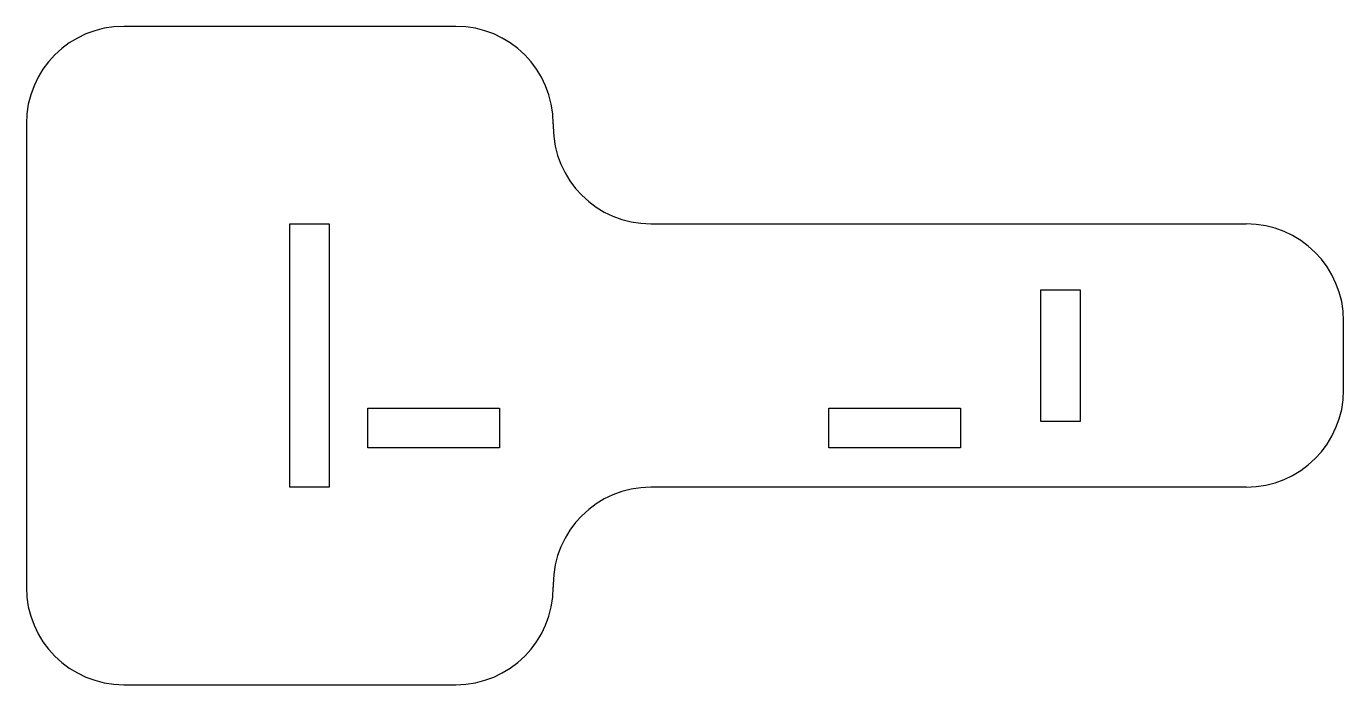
# Model space of a CAD drawing. Extents: x 0 to 100, y 0 to 50.
import ezdxf

# ---------------------------------------------------------------- set-up
doc = ezdxf.new("R2010")
doc.units = 0
doc.layers.get('0').update_dxf_attribs({"linetype": 'CONTINUOUS'})

msp = doc.modelspace()

# ---------------------------------------------------------------- linework, layer by layer
at = {"color": 7, "linetype": 'CONTINUOUS'}
for p, q in [((32.6, 50), (7.4, 50)), ((0, 42.6), (0, 7.4)), ((40, 42.6), (40, 42.4)), ((20, 15), (20, 35)), ((20, 35), (23, 35)), ((23, 35), (23, 15)), ((47.4, 35), (92.6, 35)), ((77, 20), (77, 30)), ((77, 30), (80, 30)), ((80, 30), (80, 20)), ((100, 22.4), (100, 27.6)), ((25.92, 18), (25.92, 21)), ((25.92, 21), (35.92, 21)), ((35.92, 21), (35.92, 18)), ((60.92, 18), (60.92, 21)), ((60.92, 21), (70.92, 21)), ((70.92, 21), (70.92, 18)), ((80, 20), (77, 20)), ((35.92, 18), (25.92, 18)), ((70.92, 18), (60.92, 18)), ((23, 15), (20, 15)), ((92.6, 15), (47.4, 15)), ((40, 7.6), (40, 7.4)), ((7.4, 0), (32.6, 0))]:
    msp.add_line(p, q, dxfattribs=at)
for centre, start, end in [((7.4, 42.6), 90, 180), ((32.6, 42.6), 0, 90), ((47.4, 42.4), 180, 270), ((92.6, 27.6), 0, 90), ((92.6, 22.4), 270, 0), ((47.4, 7.6), 90, 180), ((7.4, 7.4), 180, 270), ((32.6, 7.4), 270, 0)]:
    msp.add_arc(centre, 7.4, start, end, dxfattribs=at)

doc.saveas('drawing.dxf')
